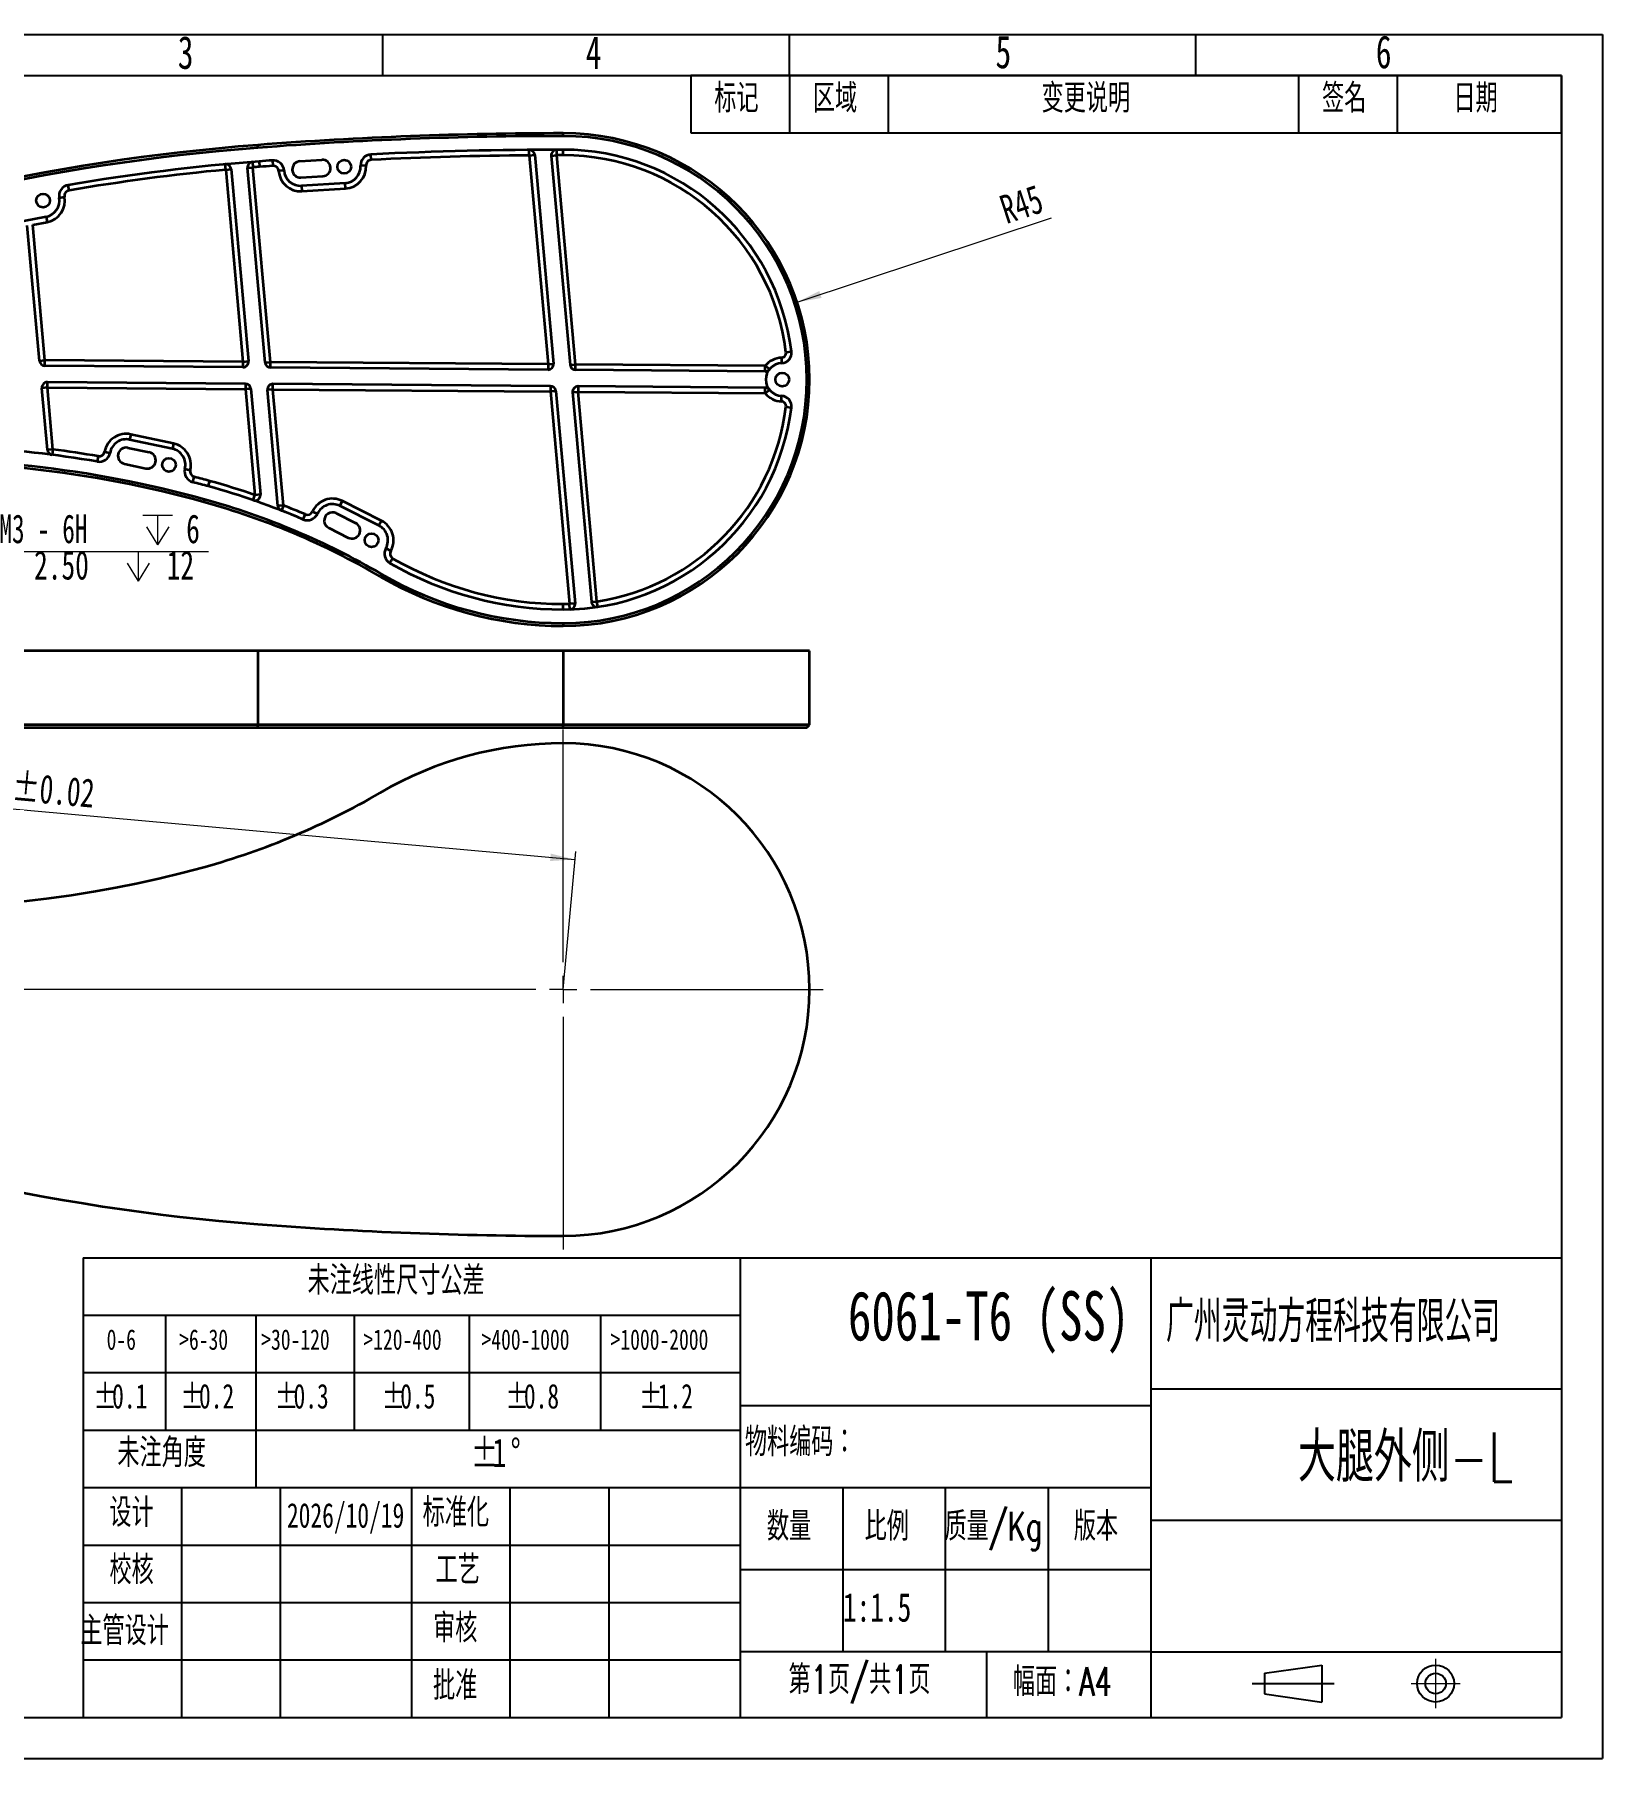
# Model space of a CAD drawing. Header units: millimetres. Extents: x 0 to 297, y 0 to 210.
# Drawn here: x 106.1 to 297, y 0 to 210 of the extents above; entities that cross this region are included whole.
import ezdxf

# ---------------------------------------------------------------- set-up
doc = ezdxf.new("R2010")
doc.units = ezdxf.units.MM
doc.linetypes.add('SLD-中心线', pattern=[34.29, 30.48, -1.27, 1.27, -1.27])
doc.linetypes.add('SLD-实线', pattern=[0])
for name, color, linetype in [('中心线层', 1, 'SLD-中心线'), ('尺寸线层', 83, 'SLD-实线'), ('文本', 7, 'SLD-实线')]:
    doc.layers.add(name, color=color, linetype=linetype)
doc.layers.add('粗实线层', color=7, linetype='SLD-实线', lineweight=35)
doc.styles.add('SLDTEXTSTYLE0', font='TXT', dxfattribs={"width": 0.7, "bigfont": 'bigfont'})
doc.styles.add('SLDTEXTSTYLE1', font='TXT', dxfattribs={"width": 0.7})
doc.styles.add('SLDTEXTSTYLE2', font='TXT', dxfattribs={"width": 0.616621, "bigfont": 'bigfont'})
doc.styles.add('SLDTEXTSTYLE3', font='TXT', dxfattribs={"width": 0.642857})
doc.dimstyles.new('SLDDIMSTYLE0', dxfattribs={"dimtxt": 3.5, "dimasz": 3, "dimexe": 0, "dimexo": 0.0625, "dimgap": 0.875, "dimtad": 2, "dimlfac": 1.5, "dimrnd": 1e-09, "dimzin": 12, "dimdsep": 46, "dimtxsty": 'SLDTEXTSTYLE1', "dimsah": 1, "dimcen": 0.09, "dimadec": 0, "dimazin": 3, "dimtfac": 1, "dimtmove": 0, "dimatfit": 0, "dimfxl": 0, "dimfrac": 2, "dimtolj": 1, "dimtzin": 12, "dimarcsym": 0})
doc.dimstyles.new('SLDDIMSTYLE1', dxfattribs={"dimtxt": 3.5, "dimasz": 3, "dimexe": 0, "dimexo": 0.0625, "dimgap": 0.875, "dimtad": 2, "dimlfac": 1.5, "dimrnd": 1e-09, "dimzin": 12, "dimdsep": 46, "dimtxsty": 'SLDTEXTSTYLE1', "dimsah": 1, "dimcen": 0.09, "dimadec": 0, "dimazin": 3, "dimtol": 1, "dimtp": 0.02, "dimtm": 0.02, "dimtfac": 1, "dimtofl": 0, "dimtmove": 0, "dimatfit": 3, "dimfxl": 0, "dimfrac": 2, "dimtolj": 1, "dimarcsym": 0})
doc.dimstyles.new('SLDDIMSTYLE4', dxfattribs={"dimtxt": 3.5, "dimasz": 3, "dimexe": 0, "dimexo": 0.0625, "dimgap": 0.875, "dimtad": 2, "dimlfac": 1.5, "dimrnd": 1e-09, "dimzin": 12, "dimdsep": 46, "dimtxsty": 'SLDTEXTSTYLE1', "dimsah": 1, "dimcen": 0, "dimadec": 0, "dimazin": 3, "dimtfac": 1, "dimtofl": 0, "dimtmove": 0, "dimatfit": 3, "dimfxl": 0, "dimfrac": 2, "dimtolj": 1, "dimtzin": 12, "dimarcsym": 0})
doc.dimstyles.new('SLDDIMSTYLE6', dxfattribs={"dimtxt": 3.5, "dimasz": 3, "dimexe": 0, "dimexo": 0.0625, "dimgap": 0.875, "dimtad": 0, "dimtih": 1, "dimtoh": 1, "dimdec": 6, "dimlfac": 1.5, "dimrnd": 1e-09, "dimzin": 12, "dimdsep": 46, "dimtxsty": 'SLDTEXTSTYLE1', "dimblk1": 'NONE', "dimsah": 1, "dimcen": 0, "dimadec": 0, "dimazin": 3, "dimtfac": 1, "dimtmove": 0, "dimatfit": 3, "dimldrblk": 'NONE', "dimfxl": 0, "dimfrac": 2, "dimtolj": 1, "dimtzin": 12, "dimarcsym": 0})

# ---------------------------------------------------------------- blocks, each defined once
blk = doc.blocks.new('SW_TABLEANNOTATION_0')
at = {"color": 0}
for p, q in [((0, 0), (0, -7)), ((0, 0), (12, 0)), ((0, 0), (0, -7)), ((106, 0), (0, 0)), ((12, 0), (12, -7)), ((12, 0), (24, 0)), ((24, 0), (24, -7)), ((24, 0), (74, 0)), ((74, 0), (74, -7)), ((74, 0), (86, 0)), ((86, 0), (86, -7)), ((86, 0), (106, 0)), ((106, 0), (106, -7)), ((106, -7), (106, 0)), ((0, -7), (12, -7)), ((0, -7), (106, -7)), ((12, -7), (24, -7)), ((24, -7), (74, -7)), ((74, -7), (86, -7)), ((86, -7), (106, -7))]:
    blk.add_line(p, q, dxfattribs=at)
at = {"color": 0, "char_height": 3.5, "attachment_point": 1, "style": 'SLDTEXTSTYLE0'}
for s, insert in [('标记', (2.85, -1.01)), ('区域', (14.85, -1.01)), ('变更说明', (42.7, -1.01)), ('签名', (76.85, -1.01)), ('日期', (92.85, -1.01))]:
    blk.add_mtext(s, dxfattribs=dict(at, insert=insert))
blk = doc.blocks.new('SW_TABLEANNOTATION_1')
at = {"color": 0}
for p, q in [((0, 0), (0, -7)), ((0, 0), (5, 0)), ((5, 0), (10, 0)), ((10, 0), (21, 0)), ((21, 0), (33, 0)), ((33, 0), (47, 0)), ((47, 0), (63, 0)), ((63, 0), (80, 0)), ((80, 0), (80, -7)), ((0, -7), (0, -14)), ((0, -7), (5, -7)), ((5, -7), (10, -7)), ((10, -7), (10, -14)), ((10, -7), (21, -7)), ((21, -7), (21, -14)), ((21, -7), (33, -7)), ((33, -7), (33, -14)), ((33, -7), (47, -7)), ((47, -7), (47, -14)), ((47, -7), (63, -7)), ((63, -7), (63, -14)), ((63, -7), (80, -7)), ((80, -7), (80, -14)), ((0, -14), (0, -21)), ((0, -14), (5, -14)), ((5, -14), (10, -14)), ((10, -14), (10, -21)), ((10, -14), (21, -14)), ((21, -14), (21, -21)), ((21, -14), (33, -14)), ((33, -14), (33, -21)), ((33, -14), (47, -14)), ((47, -14), (47, -21)), ((47, -14), (63, -14)), ((63, -14), (63, -21)), ((63, -14), (80, -14)), ((80, -14), (80, -21)), ((0, -21), (0, -28)), ((0, -21), (5, -21)), ((5, -21), (10, -21)), ((10, -21), (21, -21)), ((21, -21), (21, -28)), ((21, -21), (21, -28)), ((21, -21), (33, -21)), ((33, -21), (47, -21)), ((47, -21), (63, -21)), ((63, -21), (80, -21)), ((80, -21), (80, -28)), ((0, -28), (5, -28)), ((5, -28), (10, -28)), ((10, -28), (21, -28)), ((21, -28), (33, -28)), ((33, -28), (47, -28)), ((47, -28), (63, -28)), ((63, -28), (80, -28))]:
    blk.add_line(p, q, dxfattribs=at)
at = {"color": 0, "attachment_point": 1}
for s, insert, char_height, style in [('未注线性尺寸公差', (27.32, -1.01), 3.5, 'SLDTEXTSTYLE0'), ('0-6', (2.85, -8.72), 2.5, 'SLDTEXTSTYLE1'), ('>6-30', (11.69, -8.72), 2.5, 'SLDTEXTSTYLE1'), ('>30-120', (21.68, -8.72), 2.5, 'SLDTEXTSTYLE1'), ('>120-400', (34.12, -8.72), 2.5, 'SLDTEXTSTYLE1'), ('>400-1000', (48.5, -8.72), 2.5, 'SLDTEXTSTYLE1'), ('>1000-2000', (64.22, -8.72), 2.5, 'SLDTEXTSTYLE1'), ('%%p', (1.25, -15.37), 3, 'SLDTEXTSTYLE1'), ('0.1', (3.52, -15.37), 3, 'SLDTEXTSTYLE1'), ('%%p', (11.84, -15.37), 3, 'SLDTEXTSTYLE1'), ('0.2', (14.1, -15.37), 3, 'SLDTEXTSTYLE1'), ('%%p', (23.34, -15.37), 3, 'SLDTEXTSTYLE1'), ('0.3', (25.61, -15.37), 3, 'SLDTEXTSTYLE1'), ('%%p', (36.34, -15.37), 3, 'SLDTEXTSTYLE1'), ('0.5', (38.6, -15.37), 3, 'SLDTEXTSTYLE1'), ('%%p', (51.4, -15.37), 3, 'SLDTEXTSTYLE1'), ('0.8', (53.66, -15.37), 3, 'SLDTEXTSTYLE1'), ('%%p', (67.69, -15.37), 3, 'SLDTEXTSTYLE1'), ('1.2', (69.96, -15.37), 3, 'SLDTEXTSTYLE1'), ('未注角度', (4.16, -22.01), 3.5, 'SLDTEXTSTYLE0'), ('%%p', (47.19, -22.01), 3.5, 'SLDTEXTSTYLE1'), ('1', (49.84, -22.01), 3.5, 'SLDTEXTSTYLE1'), ('%%d', (52.04, -22.01), 3.5, 'SLDTEXTSTYLE1')]:
    blk.add_mtext(s, dxfattribs=dict(at, insert=insert, char_height=char_height, style=style))
blk = doc.blocks.new('_D_2')
at = {"layer": '尺寸线层', "linetype": 'SLD-实线', "lineweight": 18}
for p, q in [((37.65, 105.66), (39.17, 122.5)), ((39.08, 121.5), (171.88, 109.5)), ((170.45, 93.66), (171.97, 110.5))]:
    blk.add_line(p, q, dxfattribs=at)
for points in [[(39.08, 121.5), (42.03, 120.78), (42.11, 121.68)], [(171.88, 109.5), (168.93, 110.22), (168.85, 109.32)]]:
    blk.add_solid(points, dxfattribs=at)
at = {"layer": '尺寸线层', "linetype": 'SLD-实线', "lineweight": 18, "char_height": 3.5, "attachment_point": 1, "rotation": 354.8364, "style": 'SLDTEXTSTYLE1'}
for s, insert in [('200', (96.51, 120.84)), ('±0.02', (103.55, 120.2))]:
    blk.add_mtext(s, dxfattribs=dict(at, insert=insert))
blk = doc.blocks.new('_D_3')
at = {"layer": '尺寸线层', "linetype": 'SLD-实线', "lineweight": 18}
for p, q in [((30.95, 105.66), (30.95, 111.66)), ((33.15, 105.66), (29.95, 105.66)), ((30.95, 105.66), (30.95, 93.66)), ((138.78, 93.66), (29.95, 93.66)), ((30.95, 93.66), (30.95, 87.66))]:
    blk.add_line(p, q, dxfattribs=at)
for points in [[(30.95, 105.66), (31.4, 108.66), (30.5, 108.66)], [(30.95, 93.66), (30.5, 90.66), (31.4, 90.66)]]:
    blk.add_solid(points, dxfattribs=at)
at = {"layer": '尺寸线层', "linetype": 'SLD-实线', "lineweight": 18, "insert": (26.44, 97.62), "char_height": 3.5, "attachment_point": 1, "rotation": 90, "style": 'SLDTEXTSTYLE1'}
blk.add_mtext('18', dxfattribs=at)
blk = doc.blocks.new('SW_CENTERMARKSYMBOL_1')
at = {"layer": '中心线层', "color": 0, "linetype": 'SLD-中心线', "lineweight": 18}
for p, q in [((0, 3.33), (0, 31.67)), ((-3.33, 0), (-31.67, 0)), ((0, 0), (-1.67, 0)), ((0, 0), (0, 1.67)), ((0, 0), (0, -1.67)), ((0, 0), (1.67, 0)), ((3.33, 0), (31.67, 0)), ((0, -3.33), (0, -31.67))]:
    blk.add_line(p, q, dxfattribs=at)
blk = doc.blocks.new('_D_6')
at = {"layer": '尺寸线层', "linetype": 'SLD-实线', "lineweight": 18}
blk.add_line((198.93, 177.39), (229.9, 187.65), dxfattribs=at)
blk.add_solid([(198.93, 177.39), (201.91, 177.91), (201.63, 178.76)], dxfattribs=at)
at = {"layer": '尺寸线层', "linetype": 'SLD-实线', "lineweight": 18, "insert": (223.32, 190.22), "char_height": 3.5, "attachment_point": 1, "rotation": 18.3185, "style": 'SLDTEXTSTYLE1'}
blk.add_mtext('R45', dxfattribs=at)
blk = doc.blocks.new('SW_SYMBOL_HOLE_DEPTH')
at = {"layer": '尺寸线层', "color": 0, "linetype": 'SLD-实线', "lineweight": 18}
for p, q in [((0, 875), (800, 875)), ((100, 555), (400, 75)), ((400, 875), (400, 75)), ((700, 555), (400, 75))]:
    blk.add_line(p, q, dxfattribs=at)
blk = doc.blocks.new('_D_8')
at = {"layer": '尺寸线层', "linetype": 'SLD-实线', "lineweight": 18}
for p, q in [((94.9, 161.98), (95.33, 160.37)), ((95.33, 160.37), (98.9, 147.03)), ((98.9, 147.03), (127.24, 147.03))]:
    blk.add_line(p, q, dxfattribs=at)
blk.add_solid([(95.33, 160.37), (95.67, 157.35), (96.54, 157.58)], dxfattribs=at)
at = {"layer": '尺寸线层', "linetype": 'SLD-实线', "lineweight": 18, "xscale": 0.004511737089201878, "yscale": 0.004511737089201878, "zscale": 0.004511737089201878}
for p in [(119.26, 147.51), (116.89, 143.08)]:
    blk.add_blockref('SW_SYMBOL_HOLE_DEPTH', p, dxfattribs=at)
at = {"layer": '尺寸线层', "linetype": 'SLD-实线', "lineweight": 18, "char_height": 3.5, "attachment_point": 1}
for s, insert, style in [('M3 - 6H', (101.8, 151.54), 'SLDTEXTSTYLE3'), ('6', (124.54, 151.54), 'SLDTEXTSTYLE1'), ('%%c', (100.52, 147.08), 'SLDTEXTSTYLE1'), ('2.50', (106.02, 147.11), 'SLDTEXTSTYLE1'), ('12', (122.17, 147.11), 'SLDTEXTSTYLE1')]:
    blk.add_mtext(s, dxfattribs=dict(at, insert=insert, style=style))
blk = doc.blocks.new('_None')

msp = doc.modelspace()

# ---------------------------------------------------------------- linework, layer by layer
for p, q in [((0, 210), (297, 210)), ((148.5, 205), (148.5, 210)), ((198, 205), (198, 210)), ((247.5, 205), (247.5, 210)), ((297, 210), (297, 0)), ((25, 205), (292, 205)), ((292, 205), (292, 5)), ((112, 61), (292, 61)), ((112, 61), (112, 5)), ((192, 61), (192, 5)), ((242, 61), (242, 5)), ((292, 45), (242, 45)), ((192, 43), (242, 43)), ((112, 33), (192, 33)), ((124, 5), (124, 33)), ((136, 33), (136, 5)), ((152, 5), (152, 33)), ((164, 5), (164, 33)), ((176, 33), (176, 5)), ((192, 33), (242, 33)), ((204.5, 33), (204.5, 13)), ((217, 13), (217, 33)), ((229.5, 33), (229.5, 13)), ((292, 29), (242, 29)), ((112, 26), (192, 26)), ((242, 23), (192, 23)), ((112, 19), (192, 19)), ((242, 13), (192, 13)), ((222, 13), (222, 5)), ((242, 13), (292, 13)), ((192, 12), (112, 12)), ((255.82625782, 10.38429074), (262.82625782, 11.38429074)), ((262.82625782, 11.38429074), (262.82625782, 6.88429074)), ((254.32625782, 9.13429074), (264.32625782, 9.13429074)), ((255.82625782, 10.38429074), (255.82625782, 7.88429074)), ((255.82625782, 7.88429074), (262.82625782, 6.88429074)), ((25, 5), (292, 5)), ((0, 0), (297, 0))]:
    msp.add_line(p, q)
for radius in [2.25, 1.25]:
    msp.add_circle((276.6807843, 9.13429074), radius)
at = {"layer": '中心线层', "linetype": 'SLD-中心线', "lineweight": 18}
for p, q in [((276.6807843, 12.13429074), (276.6807843, 6.13429074)), ((273.6807843, 9.13429074), (279.6807843, 9.13429074))]:
    msp.add_line(p, q, dxfattribs=at)
at = {"layer": '粗实线层', "linetype": 'SLD-实线', "lineweight": 35}
for p, q in [((170.44557124, 197.63014424), (170.44557124, 197.96347757)), ((133.28064308, 196.20201637), (133.25506301, 196.53436675)), ((147.07079583, 194.72964819), (147.03846302, 195.39553034)), ((166.31463068, 195.27910725), (166.30891662, 195.94574942)), ((166.31463068, 195.27910725), (166.97861551, 195.33884487)), ((166.97861551, 195.33884487), (169.26750712, 169.89777021)), ((169.65989218, 195.29617051), (169.6588054, 195.96283629)), ((170.44557124, 195.2968109), (170.44557124, 195.96347757)), ((129.34792752, 193.52519169), (129.2858859, 194.18896521)), ((129.34792752, 193.52519169), (130.01191235, 193.58492931)), ((129.34792752, 193.52519169), (131.4528168, 170.12930644)), ((130.01191235, 193.58492931), (132.11680164, 170.18904406)), ((132.00480642, 193.75369891), (132.66879126, 193.81343653)), ((134.13799105, 170.0433103), (132.00480642, 193.75369891)), ((132.61553803, 194.47797286), (132.66879126, 193.81343653)), ((134.80197589, 170.10304792), (132.66879126, 193.81343653)), ((133.40854342, 194.5402645), (133.45970356, 193.87556375)), ((135.03708808, 194.66283763), (135.08599867, 193.99796757)), ((136.46018593, 193.42875126), (135.795087, 193.38305818)), ((138.39454544, 194.56397213), (141.05625637, 194.72647152)), ((146.44177622, 194.03304633), (145.77605831, 193.99749208)), ((166.31463068, 195.27910725), (168.60352228, 169.83803259)), ((168.99590734, 195.23643289), (169.65989218, 195.29617051)), ((168.99590734, 195.23643289), (171.28869654, 169.75203645)), ((171.95268137, 169.81177407), (169.65989218, 195.29617051)), ((110.27273534, 191.00425402), (110.16021279, 191.66135609)), ((138.51641999, 192.56768893), (141.17813092, 192.73018833)), ((143.90077912, 191.89454613), (138.57735726, 191.56954733)), ((138.57735726, 191.56954733), (138.61798211, 190.9041196)), ((138.61798211, 190.9041196), (143.94140397, 191.22911839)), ((143.94140397, 191.22911839), (143.90077912, 191.89454613)), ((109.0803366, 190.12015435), (109.7363695, 190.23875149)), ((107.49671309, 187.80166612), (102.26285488, 186.77639897)), ((105.85596326, 186.80092017), (107.62487148, 187.14743385)), ((107.49671309, 187.80166612), (107.62487148, 187.14743385)), ((106.67488653, 170.25863015), (105.19197843, 186.74118254)), ((107.33887137, 170.31836777), (105.85596326, 186.80092017)), ((106.67488653, 170.25863015), (107.33887137, 170.31836777)), ((107.33364464, 169.65172159), (107.33887137, 170.31836777)), ((131.4528168, 170.12930644), (107.33887137, 170.31836777)), ((131.4528168, 170.12930644), (131.44759007, 169.46266026)), ((131.4528168, 170.12930644), (132.11680164, 170.18904406)), ((134.13799105, 170.0433103), (134.80197589, 170.10304792)), ((134.79674916, 169.43640174), (134.80197589, 170.10304792)), ((168.60352228, 169.83803259), (134.80197589, 170.10304792)), ((197.0122379, 170.62826858), (197.0372379, 169.96207083)), ((197.57576465, 171.28969414), (198.23747668, 171.37082137)), ((131.44759007, 169.46266026), (107.33364464, 169.65172159)), ((168.59829556, 169.17138641), (134.79674916, 169.43640174)), ((168.60352228, 169.83803259), (168.59829556, 169.17138641)), ((168.60352228, 169.83803259), (169.26750712, 169.89777021)), ((171.28869654, 169.75203645), (171.95268137, 169.81177407)), ((171.94745464, 169.14512789), (171.95268137, 169.81177407)), ((195.02589556, 168.96418526), (171.94745464, 169.14512789)), ((195.03112229, 169.63083144), (171.95268137, 169.81177407)), ((195.02589556, 168.96418526), (195.03112229, 169.63083144)), ((195.55140119, 169.21399297), (195.03112229, 169.63083144)), ((107.6389868, 166.98257898), (106.97500196, 166.92284136)), ((107.65241358, 159.39339805), (106.97500196, 166.92284136)), ((107.6389868, 166.98257898), (107.64421352, 167.64922516)), ((108.31639841, 159.45313567), (107.6389868, 166.98257898)), ((107.6389868, 166.98257898), (131.75293223, 166.79351765)), ((131.75815895, 167.46016383), (107.64421352, 167.64922516)), ((131.75815895, 167.46016383), (131.75293223, 166.79351765)), ((132.41691706, 166.85325527), (131.75293223, 166.79351765)), ((131.75293223, 166.79351765), (132.91296006, 153.89978569)), ((132.41691706, 166.85325527), (133.5769449, 153.95952331)), ((135.10209131, 166.76725913), (134.43810648, 166.70752151)), ((135.71001543, 152.57022884), (134.43810648, 166.70752151)), ((135.10209131, 166.76725913), (135.10731804, 167.43390531)), ((136.37400026, 152.62996646), (135.10209131, 166.76725913)), ((135.10209131, 166.76725913), (168.90363771, 166.5022438)), ((168.90886444, 167.16888998), (135.10731804, 167.43390531)), ((168.90886444, 167.16888998), (168.90363771, 166.5022438)), ((169.56762254, 166.56198142), (168.90363771, 166.5022438)), ((168.90363771, 166.5022438), (171.23029426, 140.64141102)), ((169.56762254, 166.56198142), (171.8942791, 140.70114864)), ((171.58881196, 166.41624766), (172.2527968, 166.47598528)), ((171.58881196, 166.41624766), (173.8862336, 140.88036151)), ((172.25802352, 167.14263146), (172.2527968, 166.47598528)), ((172.2527968, 166.47598528), (195.03009744, 166.29740369)), ((174.55021844, 140.94009913), (172.2527968, 166.47598528)), ((195.03532416, 166.96404987), (172.25802352, 167.14263146)), ((195.03009744, 166.29740369), (195.03532416, 166.96404987)), ((195.03009744, 166.29740369), (195.55063255, 166.71392216)), ((197.0122379, 165.29868656), (197.0372379, 165.96488432)), ((197.57576465, 164.637261), (198.23747668, 164.55613377)), ((117.44199308, 159.66542412), (120.0489753, 159.10439402)), ((117.79263689, 161.29478802), (117.65237937, 160.64304246)), ((122.86634382, 159.52098224), (117.65237937, 160.64304246)), ((123.00660135, 160.1727278), (117.79263689, 161.29478802)), ((123.00660135, 160.1727278), (122.86634382, 159.52098224)), ((108.31639841, 159.45313567), (107.65241358, 159.39339805)), ((108.31639841, 159.45313567), (108.2314849, 158.79189884)), ((113.8248268, 158.6317744), (113.71314162, 157.97452949)), ((114.61062385, 159.17929286), (115.26586958, 159.05642109)), ((117.02122049, 157.71018745), (119.62820272, 157.14915735)), ((124.38892373, 157.09311348), (125.03670789, 156.93556945)), ((125.35915527, 155.4682737), (125.52771797, 156.1132784)), ((127.22808138, 154.96567665), (127.40577166, 155.60822673)), ((126.78385568, 153.35930144), (126.69501054, 153.0380264)), ((132.6957861, 153.26948425), (132.91296006, 153.89978569)), ((133.5769449, 153.95952331), (132.91296006, 153.89978569)), ((136.37400026, 152.62996646), (135.71001543, 152.57022884)), ((136.37400026, 152.62996646), (136.13201243, 152.00876896)), ((139.02276186, 151.5509342), (138.76178378, 150.93747281)), ((139.9221104, 151.90036636), (140.52880922, 151.62403144)), ((142.79871464, 151.68815148), (145.18038075, 150.48866091)), ((143.54839624, 153.1766928), (143.2485236, 152.58127627)), ((148.01185583, 150.18229513), (143.2485236, 152.58127627)), ((148.31172847, 150.77771166), (143.54839624, 153.1766928)), ((141.89909671, 149.90190189), (144.28076283, 148.70241132)), ((148.31172847, 150.77771166), (148.01185583, 150.18229513)), ((148.86190237, 147.42719352), (149.44512386, 147.10424285)), ((148.31137857, 144.28262791), (148.14337654, 143.99472788)), ((171.8942791, 140.70114864), (171.23029426, 140.64141102)), ((173.8862336, 140.88036151), (174.55021844, 140.94009913)), ((174.65033178, 140.28099234), (174.55021844, 140.94009913)), ((170.44557124, 139.96347757), (170.44557124, 140.63014424)), ((171.24943385, 139.97501915), (171.23029426, 140.64141102)), ((170.44557124, 138.2968109), (170.44557124, 137.96347757)), ((133.25506301, 134.92472739), (59.40072682, 134.92472739)), ((133.25506301, 134.92472739), (133.25506301, 125.92472739)), ((170.44557124, 134.92472739), (133.25506301, 134.92472739)), ((170.44557124, 134.92472739), (170.44557124, 125.92472739)), ((200.44557124, 134.92472739), (170.44557124, 134.92472739)), ((200.44557124, 125.92472739), (200.44557124, 134.92472739)), ((133.25506301, 125.92472739), (59.40072682, 125.92472739)), ((59.52300797, 125.59139405), (133.28064308, 125.59139405)), ((170.44557124, 125.92472739), (133.25506301, 125.92472739)), ((133.28064308, 125.59139405), (133.25506301, 125.92472739)), ((133.28064308, 125.59139405), (170.44557124, 125.59139405)), ((170.44557124, 125.59139405), (170.44557124, 125.92472739)), ((200.44557124, 125.92472739), (170.44557124, 125.92472739)), ((170.44557124, 125.59139405), (200.1122379, 125.59139405)), ((200.1122379, 125.59139405), (200.44557124, 125.92472739))]:
    msp.add_line(p, q, dxfattribs=at)
for centre in [(143.77890457, 193.89082932), (107.1122379, 189.76436295), (197.1122379, 167.96347757), (122.44557124, 157.56574557), (147.1122379, 148.39604555)]:
    msp.add_circle(centre, 0.83333333, dxfattribs=at)
for centre, radius, start, end in [((170.44557124, -286.66522894), 484.62870651, 90, 94.4012171637), ((170.44557124, -286.66522894), 484.29537317, 90, 94.4012171637), ((170.44557124, 167.96347757), 30, 270, 90), ((170.44557124, 167.96347757), 29.66666667, 270, 90), ((152.79154774, -57.29441844), 254.57950904, 94.4012171637, 111.521074798), ((152.79154774, -57.29441844), 254.24617571, 94.4012171637, 111.521074798), ((147.10290578, 194.06835553), 1.32873844, 92.7798902374, 183.0571132042), ((170.44557124, -286.66522894), 482.62870651, 90, 92.7798902374), ((166.31463068, 195.27910725), 0.66666667, 5.1409659272, 90.4910933601), ((169.65989218, 195.29617051), 0.66666667, 90.0934017838, 185.1409659272), ((170.44557124, 167.96347757), 28, 6.9896963966, 90), ((152.79154774, -57.29441844), 252.57950905, 94.4012171637, 99.7171154432), ((152.79154774, -57.29441844), 251.91284238, 95.3398109068, 99.7171154432), ((129.34792752, 193.52519169), 0.66666667, 5.1409659272, 95.3398109067), ((132.66879126, 193.81343653), 0.66666667, 94.5816587293, 185.1409659272), ((152.79154774, -57.29441844), 251.91284238, 94.4012171637, 94.5816587293), ((170.44557124, -286.66522894), 482.62870651, 94.2073358269, 94.4012171637), ((170.44557124, -286.66522894), 481.96203984, 94.2073358269, 94.4012171637), ((135.13457216, 193.33768002), 1.32873844, 3.9301128603, 94.2073358269), ((135.13457216, 193.33768002), 0.66207177, 3.93011286, 94.2073358269), ((138.45548272, 193.56583053), 2.66666667, 183.9301128606, 273.4936130321), ((138.45548272, 193.56583053), 2, 183.9301128606, 273.4936130321), ((138.45548272, 193.56583053), 1, 93.4936130321, 273.4936130321), ((141.11719364, 193.72832993), 1, 273.4936130321, 93.4936130321), ((143.77890457, 193.89082932), 2, 273.4936130321, 3.0571132036), ((143.77890457, 193.89082932), 2.66666667, 273.4936130321, 3.0571132038), ((147.10290578, 194.06835553), 0.66207177, 92.7798902374, 183.0571132042), ((170.44557124, -286.66522894), 481.96203984, 90.4910933601, 92.7798902374), ((170.44557124, -286.66522894), 481.96203984, 90, 90.0934017838), ((170.44557124, 167.96347757), 27.33333333, 6.9896963966, 90), ((110.38377877, 190.35578965), 1.32456992, 99.7171154432, 190.2472142591), ((107.1122379, 189.76436295), 2, 281.0833963198, 10.2472142591), ((107.1122379, 189.76436295), 2.66666667, 281.0833963198, 10.2472142591), ((110.38377877, 190.35578965), 0.65790325, 99.7171154432, 190.2472142591), ((107.33887137, 170.31836777), 0.66666667, 185.1409659272, 269.5507912891), ((131.4528168, 170.12930644), 0.66666667, 269.5507912891, 5.1409659272), ((197.1122379, 167.96347757), 2.66666667, 92.1490956269, 141.2988956012), ((196.99011147, 171.21789188), 0.59003831, 272.1490956269, 6.9896963966), ((196.99011147, 171.21789188), 1.25670498, 272.1490956269, 6.9896963966), ((134.80197589, 170.10304792), 0.66666667, 185.1409659272, 269.5507912891), ((168.60352228, 169.83803259), 0.66666667, 269.5507912891, 5.1409659272), ((171.95268137, 169.81177407), 0.66666667, 185.1409659272, 269.5507912891), ((195.03112229, 169.63083144), 0.66666667, 269.5507912891, 321.2988956012), ((197.1122379, 167.96347757), 2, 92.1490956269, 267.8509043731), ((107.6389868, 166.98257898), 0.66666667, 89.5507912891, 185.1409659272), ((131.75293223, 166.79351765), 0.66666667, 5.1409659272, 89.5507912891), ((135.10209131, 166.76725913), 0.66666667, 89.5507912891, 185.1409659272), ((168.90363771, 166.5022438), 0.66666667, 5.1409659272, 89.5507912891), ((172.2527968, 166.47598528), 0.66666667, 89.5507912891, 185.1409659272), ((197.1122379, 167.96347757), 2.66666667, 218.6658735349, 267.8509043731), ((195.03009744, 166.29740369), 0.66666667, 38.6658735349, 89.5507912891), ((196.99011147, 164.70906327), 1.25670498, 353.0103036034, 87.8509043731), ((170.44557124, 167.96347757), 28, 270, 353.0103036034), ((170.44557124, 167.96347757), 27.33333333, 278.6367795596, 353.0103036034), ((196.99011147, 164.70906327), 0.59003831, 353.0103036034, 87.8509043731), ((90.84493404, 23.3997047), 136.50398671, 80.355891012, 86.8335560716), ((117.23160678, 158.68780579), 2.66666667, 77.8550091903, 169.3792303532), ((117.23160678, 158.68780579), 2, 77.8550091903, 169.3792303532), ((117.23160678, 158.68780579), 1, 77.8550091903, 257.8550091903), ((122.44557124, 157.56574557), 2.66666667, 346.3307880275, 77.8550091903), ((90.84493404, 23.3997047), 134.83732004, 74.5417923516, 92.7676151585), ((90.84493404, 23.3997047), 134.50398671, 74.5417923516, 92.6394504412), ((108.31639841, 159.45313567), 0.66666667, 185.1409659272, 262.682342916), ((90.84493404, 23.3997047), 137.17065337, 80.355891012, 82.682342916), ((113.93925938, 159.30518721), 1.34973301, 260.355891012, 349.3792303532), ((113.93925938, 159.30518721), 0.68306635, 260.355891012, 349.3792303532), ((119.83858901, 158.12677568), 1, 257.8550091904, 77.8550091903), ((122.44557124, 157.56574557), 2, 346.3307880275, 77.8550091903), ((125.70042724, 156.77414991), 1.34973301, 166.3307880275, 255.3541273687), ((125.70042724, 156.77414991), 0.68306635, 166.3307880274, 255.3541273687), ((90.84493404, 23.3997047), 136.50398671, 74.5417923516, 75.3541273687), ((90.84493404, 23.3997047), 137.17065337, 74.5417923516, 75.3541273687), ((102.62151401, 65.98527806), 92.98673215, 70.9883168171, 74.5417923516), ((102.62151401, 65.98527806), 90.65339882, 59.7346037813, 74.5417923516), ((102.62151401, 65.98527806), 92.32006548, 66.9541815211, 74.5417923516), ((132.91296006, 153.89978569), 0.66666667, 250.9883168171, 5.1409659272), ((142.34890567, 150.79502669), 2.66666667, 63.2685720862, 155.5120172746), ((102.62151401, 65.98527806), 90.32006548, 59.7346037813, 74.5417923516), ((136.37400026, 152.62996646), 0.66666667, 185.1409659272, 248.7165715191), ((102.62151401, 65.98527806), 92.98673215, 66.9541815211, 68.7165715191), ((139.29326607, 152.18678796), 1.35766777, 246.9541815211, 335.5120172746), ((139.29326607, 152.18678796), 0.6910011, 246.9541815211, 335.5120172746), ((142.34890567, 150.79502669), 2, 63.2685720862, 155.5120172746), ((142.34890567, 150.79502669), 1, 63.2685720862, 243.2685720862), ((144.73057179, 149.59553612), 1, 243.2685720862, 63.2685720862), ((147.1122379, 148.39604555), 2, 331.0251268977, 63.2685720862), ((147.1122379, 148.39604555), 2.66666667, 331.0251268977, 63.2685720862), ((150.0496339, 146.76950394), 1.35766777, 151.0251268977, 237.7592006151), ((150.0496339, 146.76950394), 0.6910011, 151.0251268977, 236.8517041818), ((170.44557124, 182.21332971), 42.24985214, 240.0073624722, 270), ((170.44557124, 182.21332971), 41.58318547, 240.0283327913, 270), ((170.44557124, 182.21332971), 44.24985214, 239.7346037813, 270), ((170.44557124, 182.21332971), 43.9165188, 239.7346037813, 270), ((171.23029426, 140.64141102), 0.66666667, 271.6451522948, 5.1409659272), ((174.55021844, 140.94009913), 0.66666667, 185.1409659272, 278.6367795596), ((170.44557124, 167.96347757), 27.33333333, 270, 271.6451522948), ((170.44557124, 79.41141015), 44.24985214, 90, 120.2653962187), ((170.44557124, 93.66126228), 30, 270, 90), ((102.62151401, 195.63946179), 90.32006548, 285.4582076484, 300.2653962187), ((90.84493404, 238.22503516), 134.50398671, 248.1367329253, 285.4582076484), ((152.79154774, 318.91915829), 254.57950904, 248.478925202, 265.5987828363), ((170.44557124, 548.28996879), 484.62870651, 265.5987828363, 270)]:
    msp.add_arc(centre, radius, start, end, dxfattribs=at)
msp.add_open_spline([(149.32534706, 145.62117021), (149.32534706, 145.62117021), (149.33430071, 145.63600894), (149.368888, 145.6932598), (149.39449227, 145.73562206), (149.4581938, 145.8407858), (149.49674765, 145.90433774), (149.58013287, 146.04130201), (149.6263655, 146.11697816), (149.67178904, 146.19095767)], degree=3, knots=[0, 0, 0, 0, 0.25, 0.25, 0.5, 0.5, 0.75, 0.75, 1, 1, 1, 1], dxfattribs=at)

# ---------------------------------------------------------------- block references
for name, p in [('SW_TABLEANNOTATION_0', (186, 205)), ('SW_TABLEANNOTATION_1', (112.00079173, 61.00703743))]:
    msp.add_blockref(name, p)
at = {"layer": '中心线层', "linetype": 'SLD-中心线', "lineweight": 18}
msp.add_blockref('SW_CENTERMARKSYMBOL_1', (170.44557124, 93.66126228), dxfattribs=at)

# ---------------------------------------------------------------- texts
at = {"layer": '文本', "linetype": 'SLD-实线', "lineweight": 18}
for s, insert, char_height, attachment_point, style in [('3', (123.51758084, 209.81182643), 4, 1, 'SLDTEXTSTYLE1'), ('4', (173.19185265, 209.81182643), 4, 1, 'SLDTEXTSTYLE1'), ('5', (223.08851348, 209.88691991), 4, 1, 'SLDTEXTSTYLE1'), ('6', (269.40053685, 209.88691991), 4, 1, 'SLDTEXTSTYLE1'), ('6061-T6 (SS)', (222.25717759, 56.92207679), 6, 2, 'SLDTEXTSTYLE1'), ('广州灵动方程科技有限公司', (243.84523616, 55.71912053), 5, 1, 'SLDTEXTSTYLE2'), ('物料编码：', (192.57933446, 40.31950416), 3.5, 1, 'SLDTEXTSTYLE0'), ('大腿外侧-L', (273.02352037, 39.71038887), 6, 2, 'SLDTEXTSTYLE0'), ('设计', (115.19496978, 31.720886), 3.5, 1, 'SLDTEXTSTYLE0'), ('标准化', (153.33567573, 31.720886), 3.5, 1, 'SLDTEXTSTYLE0'), ('2026/10/19', (136.80925514, 31.11940749), 3, 1, 'SLDTEXTSTYLE1'), ('数量', (195.25852887, 30.04140949), 3.5, 1, 'SLDTEXTSTYLE0'), ('比例', (207.15245398, 30.04140949), 3.5, 1, 'SLDTEXTSTYLE0'), ('质量/Kg', (216.88204424, 30.04140949), 3.5, 1, 'SLDTEXTSTYLE0'), ('版本', (232.61774635, 30.04140949), 3.5, 1, 'SLDTEXTSTYLE0'), ('校核', (115.19496978, 24.73857961), 3.5, 1, 'SLDTEXTSTYLE0'), ('工艺', (154.91067562, 24.73857961), 3.5, 1, 'SLDTEXTSTYLE0'), ('1:1.5', (204.5, 20.16977132), 3.5, 1, 'SLDTEXTSTYLE1'), ('主管设计', (111.64965721, 17.31051391), 3.5, 1, 'SLDTEXTSTYLE0'), ('审核', (154.60025071, 17.65311814), 3.5, 1, 'SLDTEXTSTYLE0'), ('批准', (154.60025071, 10.64989957), 3.5, 1, 'SLDTEXTSTYLE0'), ('第1页/共1页', (197.8882411, 11.35988068), 3.5, 1, 'SLDTEXTSTYLE0'), ('幅面：A4', (225.19251089, 11.11646448), 3.5, 1, 'SLDTEXTSTYLE0')]:
    msp.add_mtext(s, dxfattribs=dict(at, insert=insert, char_height=char_height, attachment_point=attachment_point, style=style))

# ---------------------------------------------------------------- dimensions: what is measured, and where the dimension line sits
at = {"layer": '尺寸线层', "linetype": 'SLD-实线', "lineweight": 18}
dim = msp.add_radius_dim(center=(170.44557124, 167.96347757), mpoint=(198.92528491, 177.39247057), dimstyle='SLDDIMSTYLE4', dxfattribs=at)
dim.commit()
dim.dimension.update_dxf_attribs({"geometry": '_D_6', "text_midpoint": (227.35955749, 186.80642572), "dimtype": 164})
dim = msp.add_diameter_dim_2p(p1=(94.8968063, 161.97595858), p2=(95.32766951, 160.36594781), text=' M3 - 6H {\\fGDT;x} 6\\P%%c 2.50 {\\fGDT;x} 12\\P', dimstyle='SLDDIMSTYLE6', override={"dimpost": '<>'}, dxfattribs=at)
dim.commit()
dim.dimension.update_dxf_attribs({"geometry": '_D_8', "text_midpoint": (113.86186574, 147.00610225), "dimtype": 163})
for base, p1, p2, angle, dimstyle, picture, middle in [((171.87685619, 109.49988962), (37.65333586, 105.66126228), (170.44557124, 93.66126228), 354.8363929092, 'SLDDIMSTYLE1', '_D_2', (105.4807385, 115.49988962)), ((30.94930369, 93.66126228), (33.15333586, 105.66126228), (138.77890457, 93.66126228), 90, 'SLDDIMSTYLE0', '_D_3', (30.94930369, 99.66126228))]:
    dim = msp.add_linear_dim(base=base, p1=p1, p2=p2, angle=angle, dimstyle=dimstyle, dxfattribs=at)
    dim.commit()
    dim.dimension.update_dxf_attribs({"geometry": picture, "text_midpoint": middle, "dimtype": 160})

doc.saveas('drawing.dxf')
